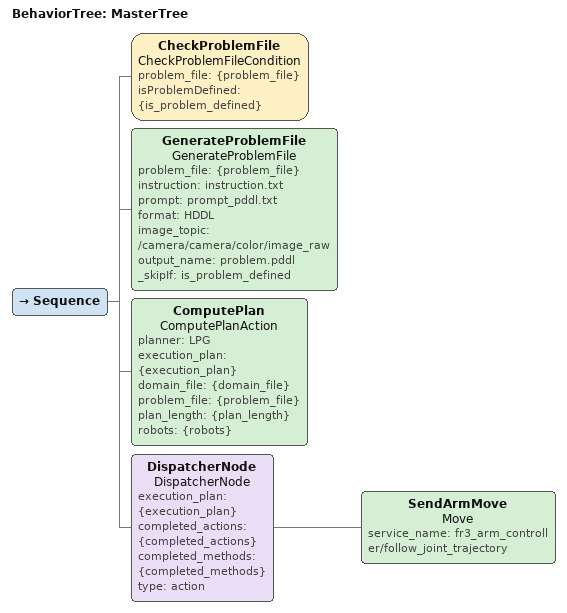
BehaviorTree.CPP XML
<!--
This Behavior Tree computes and executed a plan. If the plan failed, it has recovery actions to recompute a plan.
-->

<root BTCPP_format="4" main_tree_to_execute="MasterTree">

<BehaviorTree ID="MasterTree">
  <Sequence>
  <CheckProblemFile name="CheckProblemFileCondition" problem_file="{problem_file}" isProblemDefined="{is_problem_defined}"/>
   <GenerateProblemFile name="GenerateProblemFile"
    problem_file="{problem_file}"
    instruction="instruction.txt"
    prompt="prompt_pddl.txt"
    format="HDDL"
    image_topic="/camera/camera/color/image_raw"
    output_name= "problem.pddl"
    _skipIf="is_problem_defined"/>
  <ComputePlan name="ComputePlanAction" planner="LPG" execution_plan="{execution_plan}" domain_file="{domain_file}" problem_file="{problem_file}" plan_length="{plan_length}" robots="{robots}"/>
  <DispatcherNode name="DispatcherNode" execution_plan="{execution_plan}" completed_actions="{completed_actions}" completed_methods="{completed_methods}" type="action">
 <SendArmMove name="Move" service_name="fr3_arm_controller/follow_joint_trajectory"/>
  </DispatcherNode>
  </Sequence>
</BehaviorTree>

</root>
